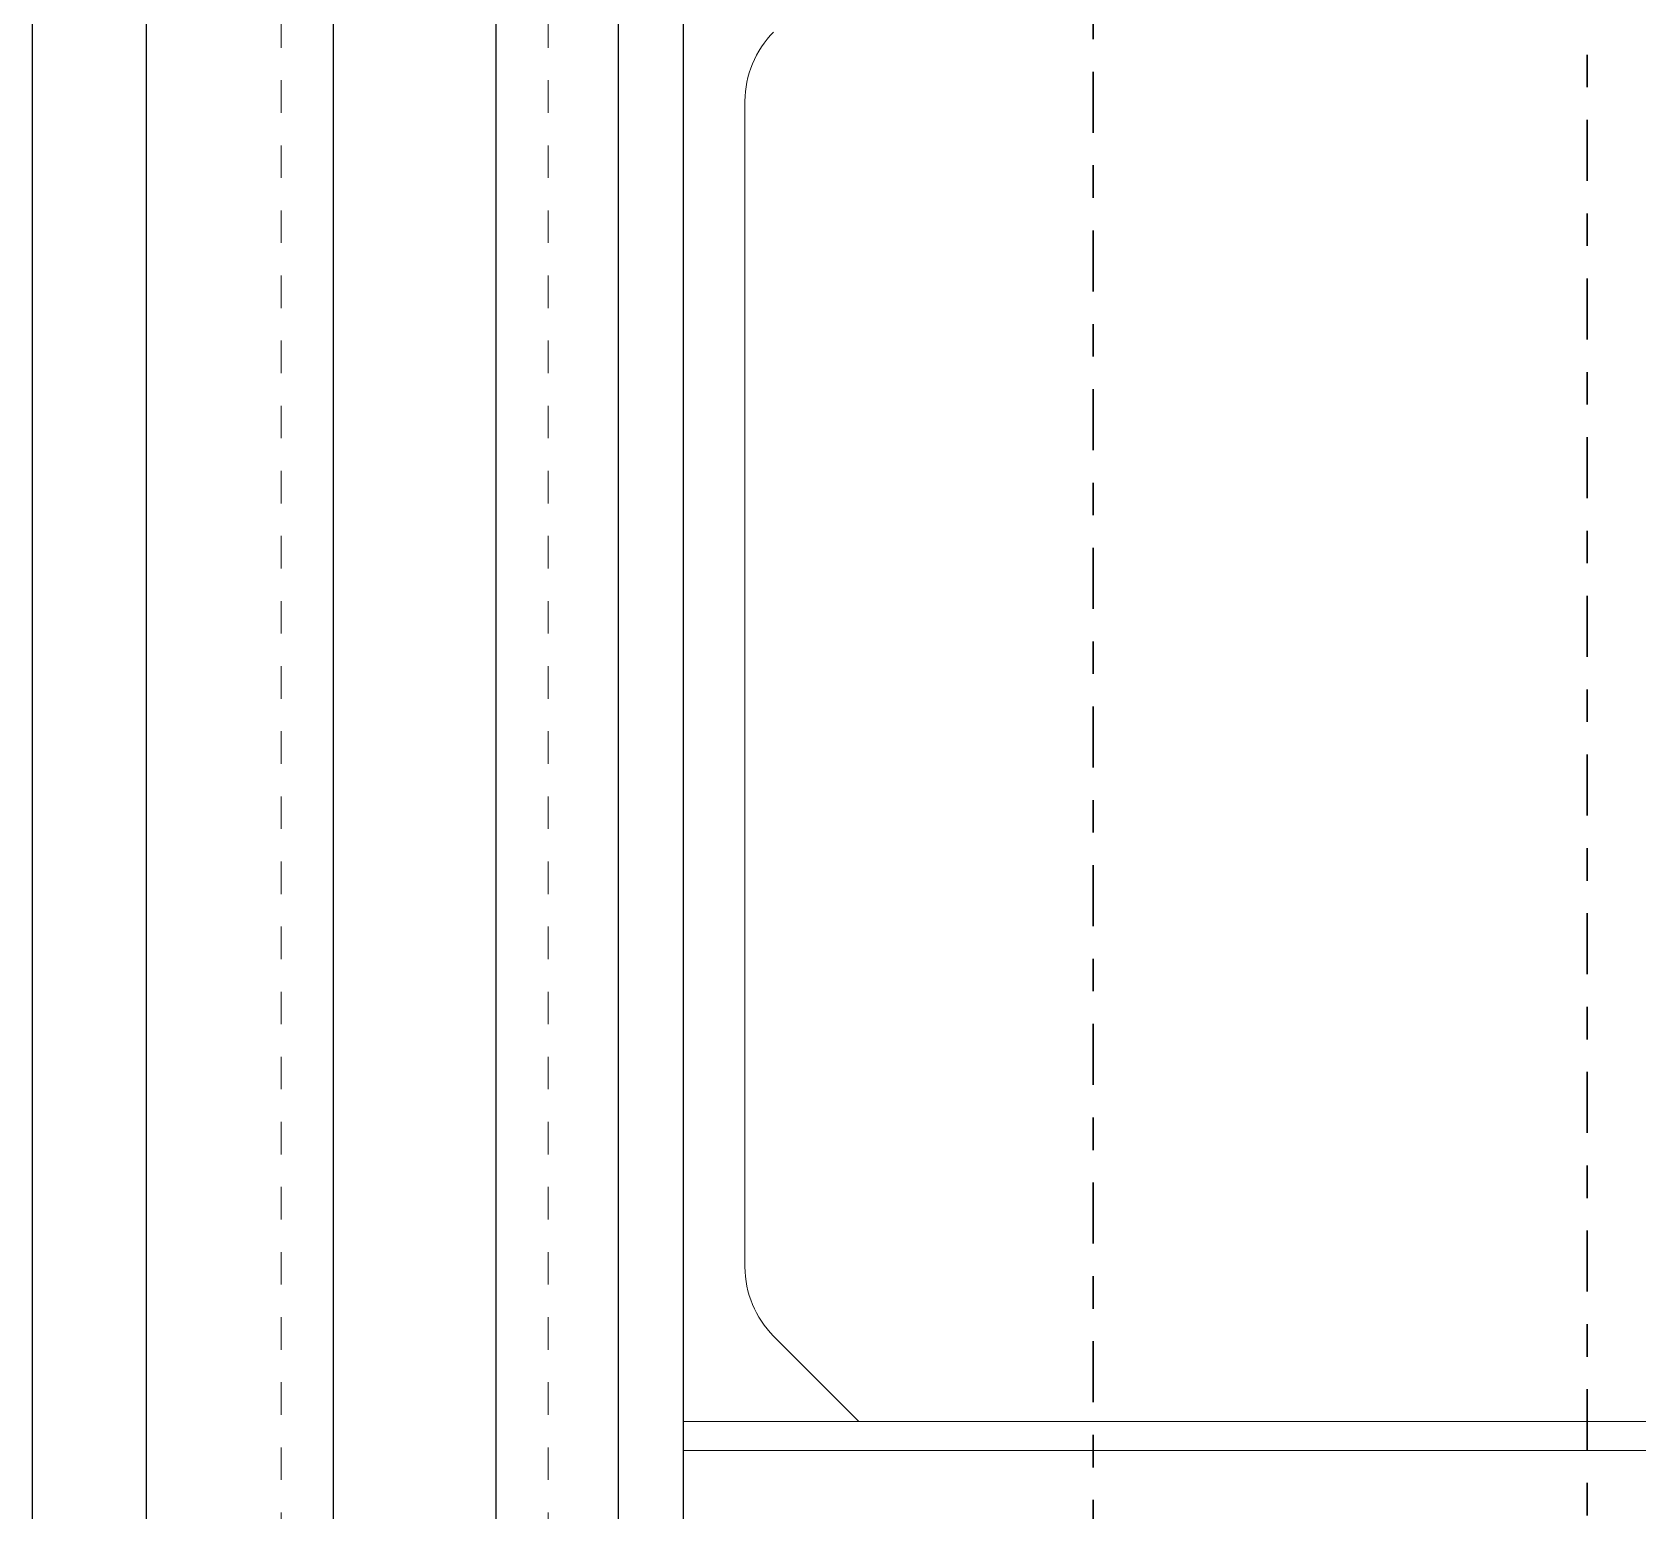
# Model space of a CAD drawing. Header units: inches. Extents: x -66.6 to 9.3, y 204.4 to 283.9.
# Drawn here: x -42.822 to -37.89, y 238.625 to 243.168 of the extents above; entities that cross this region are included whole.
import ezdxf

# ---------------------------------------------------------------- set-up
doc = ezdxf.new("R2010")
doc.units = ezdxf.units.IN
doc.header["$MEASUREMENT"] = 0
doc.linetypes.add('CENTER', pattern=[2, 1.25, -0.25, 0.25, -0.25])
doc.linetypes.add('DASHED2', pattern=[0.375, 0.25, -0.125])
for name, color, linetype, lineweight in [('A2 Hatch', 8, 'Continuous', 9), ('DETAILS', 7, 'Continuous', 13), ('REBAR', 2, 'CENTER', 30)]:
    doc.layers.add(name, color=color, linetype=linetype, lineweight=lineweight)

msp = doc.modelspace()

# ---------------------------------------------------------------- linework, layer by layer
at = {"color": 1}
for p, q in [((-42.4725, 247.4197), (-42.4725, 234.9197)), ((-41.8975, 247.4197), (-41.8975, 234.9197)), ((-41.3975, 247.4197), (-41.3975, 234.9197)), ((-40.8225, 247.4197), (-40.8225, 234.9197)), ((-41.0225, 247.1697), (-41.0225, 234.9197)), ((-42.8225, 246.9197), (-42.8225, 234.9197))]:
    msp.add_line(p, q, dxfattribs=at)
at = {"layer": 'A2 Hatch', "linetype": 'DASHED2', "ltscale": 0.15}
for p, q in [((-42.0575, 247.4197), (-42.0575, 234.9197)), ((-41.2375, 247.4197), (-41.2375, 234.9197))]:
    msp.add_line(p, q, dxfattribs=at)
at = {"layer": 'DETAILS', "color": 6, "lineweight": 20}
for p, q in [((-40.6325, 239.3739), (-40.6325, 242.9554)), ((-40.2825, 238.8997), (-40.5446, 239.1618)), ((-36.8225, 238.8997), (-40.8225, 238.8997)), ((-40.6325, 238.8997), (-40.2825, 238.8997)), ((-40.0225, 238.8997), (-39.9225, 238.8997)), ((-36.8225, 238.8097), (-40.8225, 238.8097))]:
    msp.add_line(p, q, dxfattribs=at)
for centre, start, end in [((-40.3325, 242.9554), 135, 180), ((-40.3325, 239.3739), 180, 225)]:
    msp.add_arc(centre, 0.3, start, end, dxfattribs=at)
at = {"layer": 'REBAR', "ltscale": 0.15}
for p, q in [((-38.045, 223.6982), (-38.045, 281.2355)), ((-39.5631, 280.0958), (-39.5631, 225.2163))]:
    msp.add_line(p, q, dxfattribs=at)

doc.saveas('drawing.dxf')
